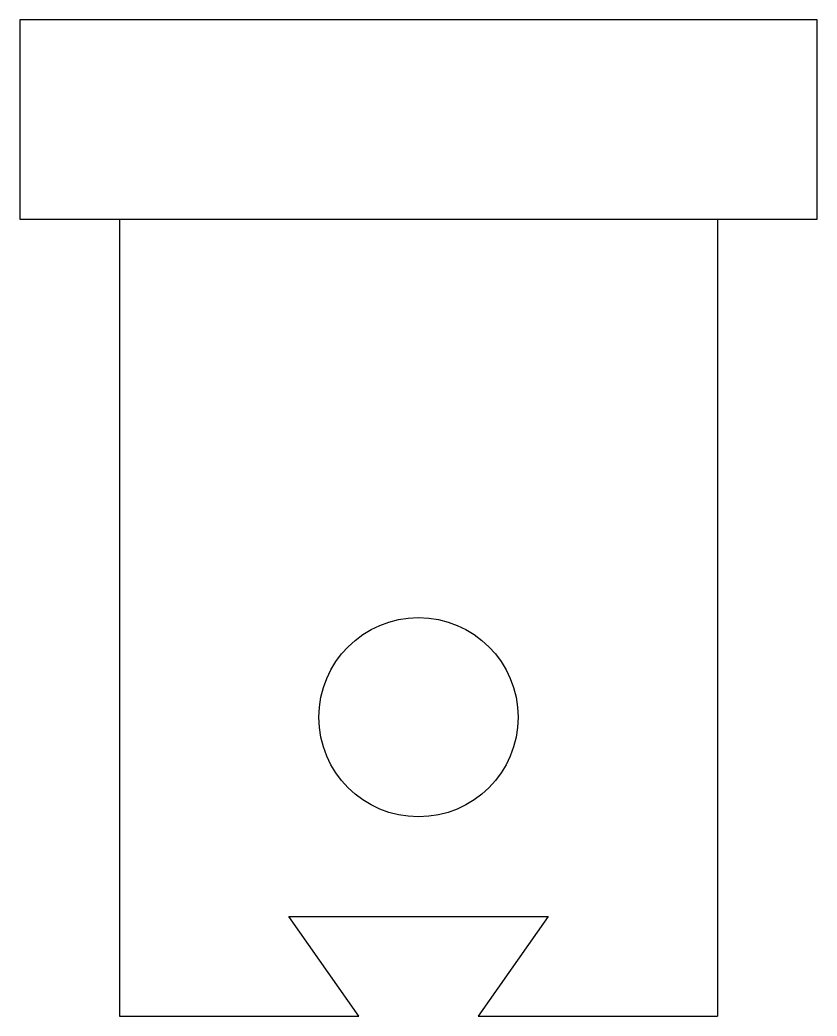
# Paper-space layout '_Left' of a CAD drawing. Header units: millimetres. Extents: x -5 to 35, y -25 to 25.
import ezdxf

# ---------------------------------------------------------------- set-up
doc = ezdxf.new("R2010")
doc.units = ezdxf.units.MM

psp = doc.layouts.new('_Left')

# ---------------------------------------------------------------- linework, layer by layer
at = {"color": 7, "linetype": 'Continuous', "lineweight": 25}
for p, q in [((-5, 25), (-5, 15)), ((35, 25), (-5, 25)), ((35, 15), (35, 25)), ((-5, 15), (35, 15)), ((0, 15), (0, -25)), ((30, 15), (30, -25)), ((8.5, -20), (21.5, -20)), ((12, -25), (8.5, -20)), ((21.5, -20), (18, -25)), ((0, -25), (12, -25)), ((18, -25), (30, -25))]:
    psp.add_line(p, q, dxfattribs=at)
psp.add_circle((15, -10), 5, dxfattribs=at)

doc.saveas('drawing.dxf')
